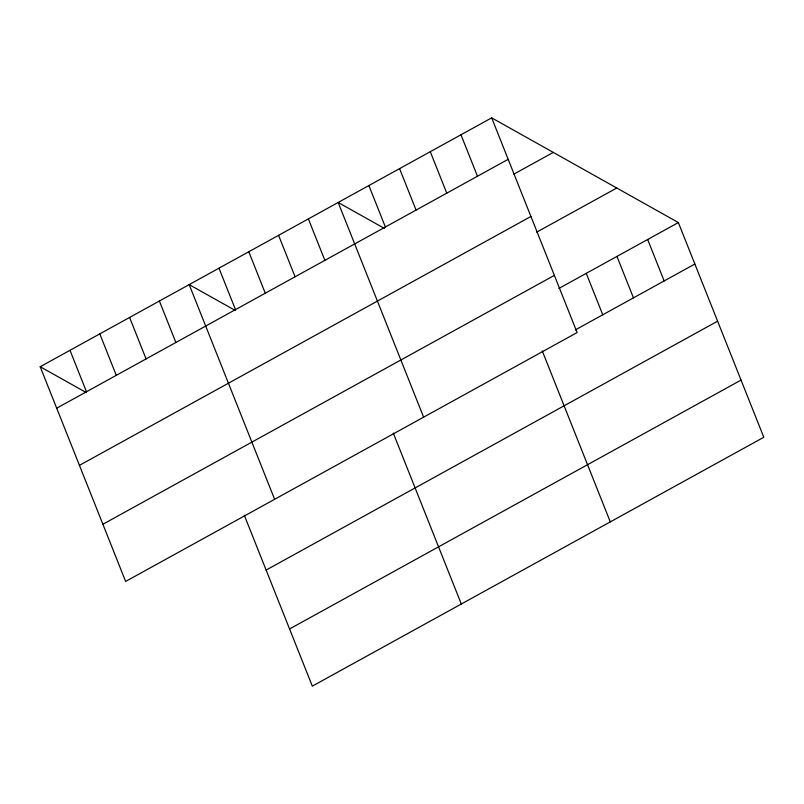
<?xml version="1.0" encoding="UTF-8"?>
<svg xmlns="http://www.w3.org/2000/svg" width="804" height="804" viewBox="0 0 804 804"><rect width="100%" height="100%" fill="white"/><g stroke="black" fill="none" stroke-linecap="round" stroke-linejoin="round"><path stroke-width="1.21" d="M491.676 117.856L577.121 332.554L125.635 581.433L40.2 366.735L491.676 117.856L678.365 222.567L763.8 437.265L312.324 686.144L244.285 515.183M56.692 408.191L508.178 159.313M513.816 174.166L553.283 152.408M79.445 465.355L530.921 216.477M536.72 232.135L616.758 188.015M102.892 524.258L554.368 275.38M558.85 288.455L678.365 222.567M575.342 329.901L694.857 264.024M266.134 570.066L717.61 321.188M289.571 628.969L741.047 380.091M384.382 228.396L338.172 202.477L423.618 417.175M235.391 310.525L189.191 284.606L274.626 499.304M40.2 366.735L86.4 392.653M647.662 239.491L664.154 280.948M616.959 256.416L633.462 297.872M586.257 273.34L602.759 314.796M460.973 134.781L477.475 176.237M542.268 350.926L610.296 521.886M430.281 151.705L446.773 193.161M399.578 168.629L416.07 210.075M368.875 185.553L385.367 226.999M308.374 218.899L324.876 260.355M393.277 433.054L461.305 604.015M278.576 235.331L295.078 276.777M248.788 251.752L265.28 293.209M218.989 268.184L235.482 309.63M159.393 301.028L175.885 342.484M129.595 317.459L146.087 358.906M99.796 333.881L116.289 375.337M69.998 350.313L86.49 391.759"/></g></svg>
